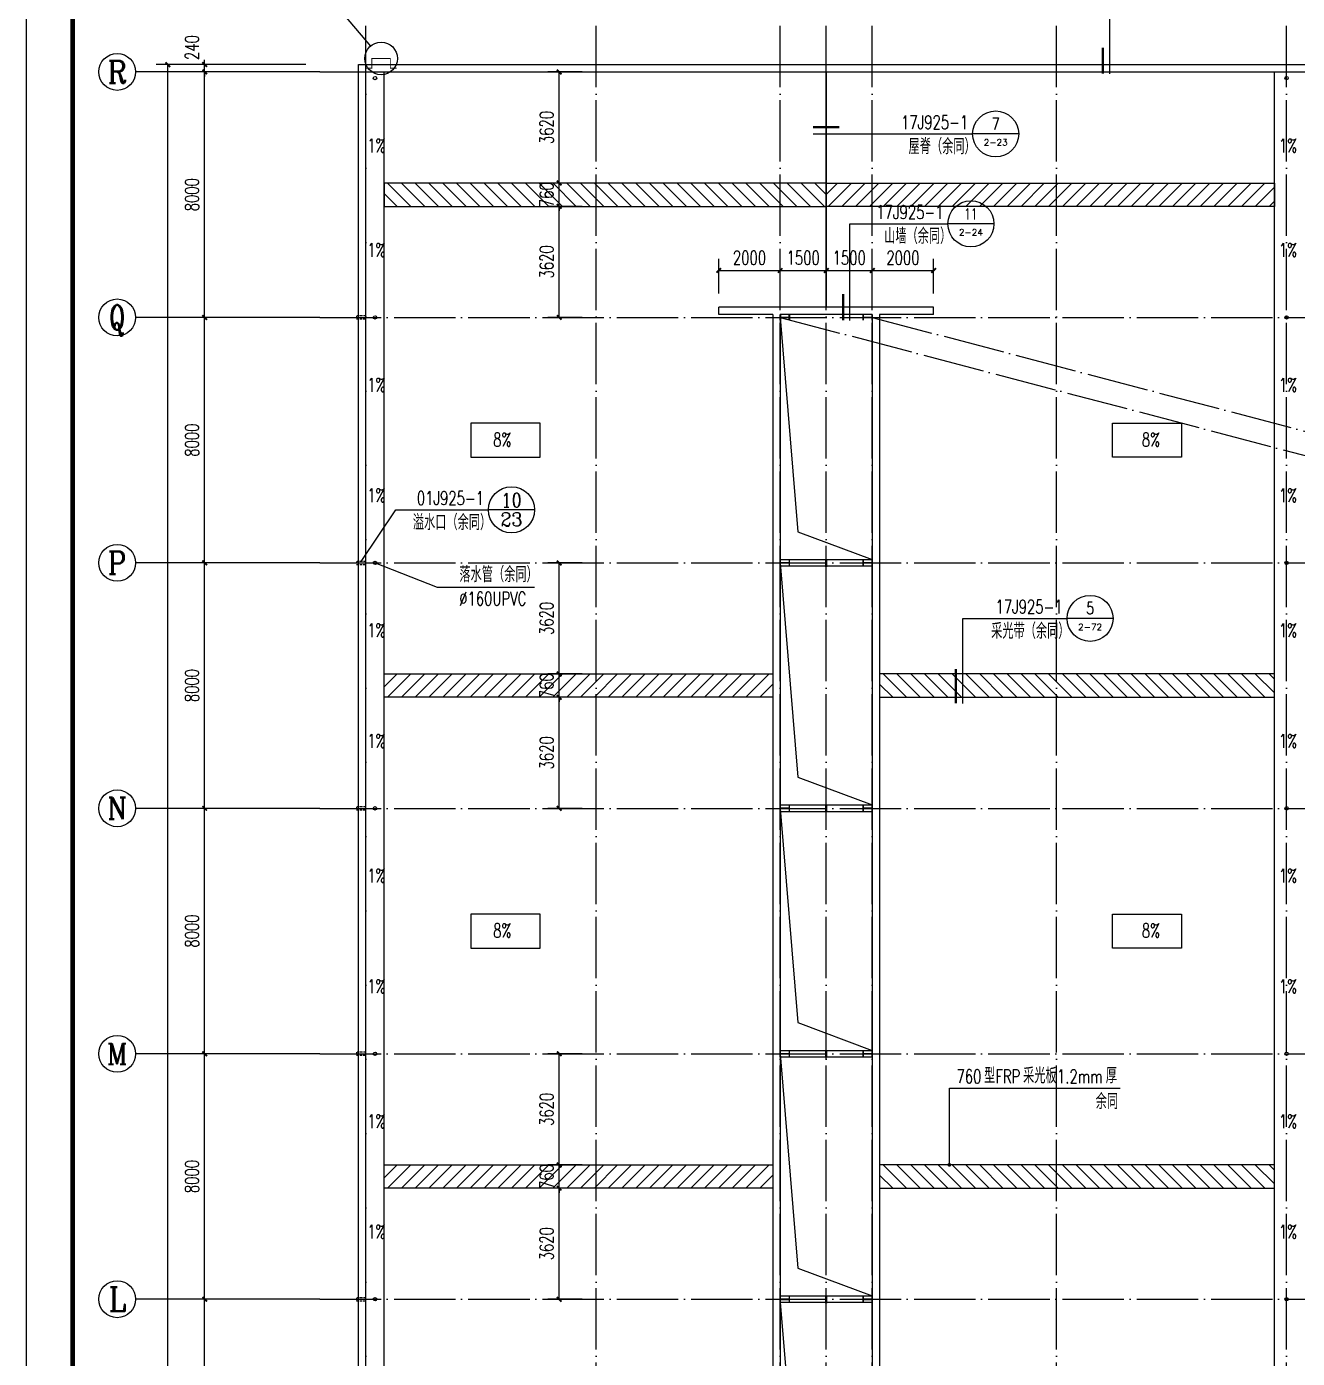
# Model space of a CAD drawing. Extents: x 14591016 to 15383666, y -730593 to -510197.
# Drawn here: x 14869616 to 14911015, y -628569 to -585166 of the extents above; entities that cross this region are included whole.
import ezdxf
from ezdxf.enums import TextEntityAlignment as Align

# ---------------------------------------------------------------- set-up
doc = ezdxf.new("R2010")
doc.units = 0
doc.header["$LTSCALE"] = 1000
doc.header["$MEASUREMENT"] = 0
doc.linetypes.add('DASH', pattern=[0.35, 0.25, -0.1])
doc.linetypes.add('DOTE', pattern=[2.42, 2, -0.2, 0.02, -0.2])
for name, color, linetype in [('AXIS', 3, 'Continuous'), ('AXIS_TEXT', 7, 'Continuous'), ('COLUMN', 2, 'Continuous'), ('DIM_IDEN', 3, 'Continuous'), ('DIM_LEAD', 3, 'Continuous'), ('DIM_SYMB', 3, 'Continuous'), ('DOTE', 1, 'DOTE'), ('PUB_DIM', 3, 'Continuous'), ('PUB_TEXT', 7, 'Continuous'), ('TK', 4, 'Continuous'), ('WALL-PARAPET', 6, 'Continuous'), ('采光带', 4, 'Continuous'), ('雨水管', 4, 'Continuous')]:
    doc.layers.add(name, color=color, linetype=linetype)
doc.styles.add('_TCH_AXIS', font='COMPLEX', dxfattribs={"bigfont": 'GBCBIG'})
doc.styles.add('_TCH_DIM', font='SIMPLEX', dxfattribs={"bigfont": 'GBCBIG'})
doc.styles.add('_TCH_DIM_T3', font='SIMPLEX', dxfattribs={"width": 0.705882, "bigfont": 'GBCBIG'})
doc.styles.add('_TCH_LABEL', font='COMPLEX', dxfattribs={"bigfont": 'GBCBIG'})
doc.styles.add('COMPLEX', font='COMPLEX')
doc.dimstyles.new('_TCH_ARCH&&150', dxfattribs={"dimtxt": 446.25, "dimasz": 150, "dimexe": 375, "dimexo": 450, "dimgap": 189.375, "dimtad": 1, "dimdec": 0, "dimzin": 0, "dimdsep": 46, "dimtxsty": '_TCH_DIM_T3', "dimblk": 'ARCHTICK', "dimcen": 0.09, "dimclrt": 7, "dimazin": 2, "dimtfac": 1, "dimtdec": 0, "dimtix": 1, "dimtmove": 2, "dimatfit": 3, "dimfxl": 0, "dimtolj": 1, "dimtzin": 0, "dimarcsym": 0})

# ---------------------------------------------------------------- blocks, each defined once
blk = doc.blocks.new('A$C0FCD69EC')
at = {"layer": 'COLUMN'}
blk.add_hatch(color=256, dxfattribs=at).paths.add_polyline_path([(300, 180), (294, 180), (294, 94), (6, 94), (6, 180), (0, 180), (0, 0), (6, 0), (6, 86), (294, 86), (294, 0), (300, 0)])
blk.add_lwpolyline([(300, 0), (294, 0), (294, 86), (6, 86), (6, 0), (0, 0), (0, 180), (6, 180), (6, 94), (294, 94), (294, 180), (300, 180)], close=True, dxfattribs=at)
blk = doc.blocks.new('A$C22C4548D')
blk.add_line((0, 10), (300, 10))
blk.add_lwpolyline([(30, 20), (270, 20), (270, 0), (30, 0)], close=True)
blk = doc.blocks.new('GeYuanFrame_38861532', base_point=(20.09, 4.53))
at = {"layer": 'TK'}
blk.add_lwpolyline([(20.09, 4.53), (20.09, 598.53), (1071.09, 598.53), (1071.09, 4.53)], close=True, dxfattribs=at)
at = {"layer": 'TK', "const_width": 1}
blk.add_lwpolyline([(45.09, 588.53), (1061.09, 588.53), (1061.09, 14.53), (45.09, 14.53)], close=True, dxfattribs=at)
blk = doc.blocks.new('_AXISO')
blk.add_circle((0, 0), 0.5)
at = {"layer": 'AXIS_TEXT', "style": 'COMPLEX', "width": 1.041667}
blk.add_attdef('A', text='', height=0.56, dxfattribs=at).set_placement((-0.25, -0.28), (0.25, -0.28), align=Align.FIT)
blk = doc.blocks.new('_ArchTick')
at = {"color": 0, "linetype": 'ByBlock', "const_width": 0.4}
blk.add_lwpolyline([(-0.5, -0.5), (0.5, 0.5)], dxfattribs=at)
blk = doc.blocks.new('*D196')
at = {"layer": 'AXIS', "color": 0, "lineweight": -2}
for p, q in [((14878716, -586403), (14873841, -586403)), ((14874216, -706883), (14874216, -586403)), ((14878716, -706883), (14873841, -706883))]:
    blk.add_line(p, q, dxfattribs=at)
at = {"layer": 'Defpoints', "color": 0}
for p in [(14874216, -586403), (14879166, -586403), (14879166, -706883)]:
    blk.add_point(p, dxfattribs=at)
at = {"layer": 'AXIS', "color": 0, "lineweight": -2, "xscale": 150, "yscale": 150, "zscale": 150}
for p, rotation in [((14874216, -586403), 90), ((14874216, -706883), 270)]:
    blk.add_blockref('_ArchTick', p, dxfattribs=dict(at, rotation=rotation))
at = {"layer": 'AXIS', "color": 7, "insert": (14873804, -646643), "char_height": 446.2, "attachment_point": 5, "rotation": 90, "style": '_TCH_DIM_T3'}
blk.add_mtext('\\A1;120480', dxfattribs=at)
blk = doc.blocks.new('*D207')
at = {"layer": 'AXIS', "color": 0, "lineweight": -2}
for p, q in [((14878716, -626643), (14875041, -626643)), ((14875416, -634643), (14875416, -626643)), ((14878716, -634643), (14875041, -634643))]:
    blk.add_line(p, q, dxfattribs=at)
at = {"layer": 'Defpoints', "color": 0}
for p in [(14875416, -626643), (14879166, -626643), (14879166, -634643)]:
    blk.add_point(p, dxfattribs=at)
at = {"layer": 'AXIS', "color": 0, "lineweight": -2, "xscale": 150, "yscale": 150, "zscale": 150}
for p, rotation in [((14875416, -626643), 90), ((14875416, -634643), 270)]:
    blk.add_blockref('_ArchTick', p, dxfattribs=dict(at, rotation=rotation))
at = {"layer": 'AXIS', "color": 7, "insert": (14875004, -630643), "char_height": 446.2, "attachment_point": 5, "rotation": 90, "style": '_TCH_DIM_T3'}
blk.add_mtext('\\A1;8000', dxfattribs=at)
blk = doc.blocks.new('*D208')
at = {"layer": 'AXIS', "color": 0, "lineweight": -2}
for p, q in [((14878716, -618643), (14875041, -618643)), ((14875416, -626643), (14875416, -618643)), ((14878716, -626643), (14875041, -626643))]:
    blk.add_line(p, q, dxfattribs=at)
at = {"layer": 'Defpoints', "color": 0}
for p in [(14875416, -618643), (14879166, -618643), (14879166, -626643)]:
    blk.add_point(p, dxfattribs=at)
at = {"layer": 'AXIS', "color": 0, "lineweight": -2, "xscale": 150, "yscale": 150, "zscale": 150}
for p, rotation in [((14875416, -618643), 90), ((14875416, -626643), 270)]:
    blk.add_blockref('_ArchTick', p, dxfattribs=dict(at, rotation=rotation))
at = {"layer": 'AXIS', "color": 7, "insert": (14875004, -622643), "char_height": 446.2, "attachment_point": 5, "rotation": 90, "style": '_TCH_DIM_T3'}
blk.add_mtext('\\A1;8000', dxfattribs=at)
blk = doc.blocks.new('*D209')
at = {"layer": 'AXIS', "color": 0, "lineweight": -2}
for p, q in [((14878716, -610643), (14875041, -610643)), ((14875416, -618643), (14875416, -610643)), ((14878716, -618643), (14875041, -618643))]:
    blk.add_line(p, q, dxfattribs=at)
at = {"layer": 'Defpoints', "color": 0}
for p in [(14875416, -610643), (14879166, -610643), (14879166, -618643)]:
    blk.add_point(p, dxfattribs=at)
at = {"layer": 'AXIS', "color": 0, "lineweight": -2, "xscale": 150, "yscale": 150, "zscale": 150}
for p, rotation in [((14875416, -610643), 90), ((14875416, -618643), 270)]:
    blk.add_blockref('_ArchTick', p, dxfattribs=dict(at, rotation=rotation))
at = {"layer": 'AXIS', "color": 7, "insert": (14875004, -614643), "char_height": 446.2, "attachment_point": 5, "rotation": 90, "style": '_TCH_DIM_T3'}
blk.add_mtext('\\A1;8000', dxfattribs=at)
blk = doc.blocks.new('*D210')
at = {"layer": 'AXIS', "color": 0, "lineweight": -2}
for p, q in [((14878716, -602643), (14875041, -602643)), ((14875416, -610643), (14875416, -602643)), ((14878716, -610643), (14875041, -610643))]:
    blk.add_line(p, q, dxfattribs=at)
at = {"layer": 'Defpoints', "color": 0}
for p in [(14875416, -602643), (14879166, -602643), (14879166, -610643)]:
    blk.add_point(p, dxfattribs=at)
at = {"layer": 'AXIS', "color": 0, "lineweight": -2, "xscale": 150, "yscale": 150, "zscale": 150}
for p, rotation in [((14875416, -602643), 90), ((14875416, -610643), 270)]:
    blk.add_blockref('_ArchTick', p, dxfattribs=dict(at, rotation=rotation))
at = {"layer": 'AXIS', "color": 7, "insert": (14875004, -606643), "char_height": 446.2, "attachment_point": 5, "rotation": 90, "style": '_TCH_DIM_T3'}
blk.add_mtext('\\A1;8000', dxfattribs=at)
blk = doc.blocks.new('*D211')
at = {"layer": 'AXIS', "color": 0, "lineweight": -2}
for p, q in [((14878716, -594643), (14875041, -594643)), ((14875416, -602643), (14875416, -594643)), ((14878716, -602643), (14875041, -602643))]:
    blk.add_line(p, q, dxfattribs=at)
at = {"layer": 'Defpoints', "color": 0}
for p in [(14875416, -594643), (14879166, -594643), (14879166, -602643)]:
    blk.add_point(p, dxfattribs=at)
at = {"layer": 'AXIS', "color": 0, "lineweight": -2, "xscale": 150, "yscale": 150, "zscale": 150}
for p, rotation in [((14875416, -594643), 90), ((14875416, -602643), 270)]:
    blk.add_blockref('_ArchTick', p, dxfattribs=dict(at, rotation=rotation))
at = {"layer": 'AXIS', "color": 7, "insert": (14875004, -598643), "char_height": 446.2, "attachment_point": 5, "rotation": 90, "style": '_TCH_DIM_T3'}
blk.add_mtext('\\A1;8000', dxfattribs=at)
blk = doc.blocks.new('*D212')
at = {"layer": 'AXIS', "color": 0, "lineweight": -2}
for p, q in [((14878716, -586643), (14875041, -586643)), ((14875416, -594643), (14875416, -586643)), ((14878716, -594643), (14875041, -594643))]:
    blk.add_line(p, q, dxfattribs=at)
at = {"layer": 'Defpoints', "color": 0}
for p in [(14875416, -586643), (14879166, -586643), (14879166, -594643)]:
    blk.add_point(p, dxfattribs=at)
at = {"layer": 'AXIS', "color": 0, "lineweight": -2, "xscale": 150, "yscale": 150, "zscale": 150}
for p, rotation in [((14875416, -586643), 90), ((14875416, -594643), 270)]:
    blk.add_blockref('_ArchTick', p, dxfattribs=dict(at, rotation=rotation))
at = {"layer": 'AXIS', "color": 7, "insert": (14875004, -590643), "char_height": 446.2, "attachment_point": 5, "rotation": 90, "style": '_TCH_DIM_T3'}
blk.add_mtext('\\A1;8000', dxfattribs=at)
blk = doc.blocks.new('*D213')
at = {"layer": 'AXIS', "color": 0, "lineweight": -2}
for p, q in [((14875416, -586403), (14875416, -586253)), ((14878716, -586403), (14875041, -586403)), ((14878716, -586643), (14875041, -586643)), ((14875416, -586643), (14875416, -586403)), ((14875416, -586643), (14875416, -586793))]:
    blk.add_line(p, q, dxfattribs=at)
at = {"layer": 'Defpoints', "color": 0}
for p in [(14875416, -586403), (14879166, -586403), (14879166, -586643)]:
    blk.add_point(p, dxfattribs=at)
at = {"layer": 'AXIS', "color": 0, "lineweight": -2, "xscale": 150, "yscale": 150, "zscale": 150}
for p, rotation in [((14875416, -586403), 270), ((14875416, -586643), 90)]:
    blk.add_blockref('_ArchTick', p, dxfattribs=dict(at, rotation=rotation))
at = {"layer": 'AXIS', "color": 7, "insert": (14875004, -585848), "char_height": 446.2, "attachment_point": 5, "rotation": 90, "style": '_TCH_DIM_T3'}
blk.add_mtext('\\A1;240', dxfattribs=at)
blk = doc.blocks.new('*D558')
at = {"layer": 'Defpoints', "color": 0}
for p in [(14886966, -623023), (14888166, -623023), (14888166, -626643)]:
    blk.add_point(p, dxfattribs=at)
at = {"layer": 'PUB_DIM', "color": 0, "lineweight": -2}
for p, q in [((14887716, -623023), (14886591, -623023)), ((14886966, -626643), (14886966, -623023)), ((14887716, -626643), (14886591, -626643))]:
    blk.add_line(p, q, dxfattribs=at)
at = {"layer": 'PUB_DIM', "color": 0, "lineweight": -2, "xscale": 150, "yscale": 150, "zscale": 150}
for p, rotation in [((14886966, -623023), 90), ((14886966, -626643), 270)]:
    blk.add_blockref('_ArchTick', p, dxfattribs=dict(at, rotation=rotation))
at = {"layer": 'PUB_DIM', "color": 7, "insert": (14886554, -624833), "char_height": 446.2, "attachment_point": 5, "rotation": 90, "style": '_TCH_DIM_T3'}
blk.add_mtext('\\A1;3620', dxfattribs=at)
blk = doc.blocks.new('*D559')
at = {"layer": 'Defpoints', "color": 0}
for p in [(14886966, -622263), (14888166, -622263), (14888166, -623023)]:
    blk.add_point(p, dxfattribs=at)
at = {"layer": 'PUB_DIM', "color": 0, "lineweight": -2}
for p, q in [((14887716, -622263), (14886591, -622263)), ((14886966, -622263), (14886966, -622113)), ((14886966, -623023), (14886966, -622263)), ((14887716, -623023), (14886591, -623023)), ((14886966, -623023), (14886966, -623173))]:
    blk.add_line(p, q, dxfattribs=at)
at = {"layer": 'PUB_DIM', "color": 0, "lineweight": -2, "xscale": 150, "yscale": 150, "zscale": 150}
for p, rotation in [((14886966, -622263), 270), ((14886966, -623023), 90)]:
    blk.add_blockref('_ArchTick', p, dxfattribs=dict(at, rotation=rotation))
at = {"layer": 'PUB_DIM', "color": 7, "insert": (14886554, -622643), "char_height": 446.2, "attachment_point": 5, "rotation": 90, "style": '_TCH_DIM_T3'}
blk.add_mtext('\\A1;760', dxfattribs=at)
blk = doc.blocks.new('*D560')
at = {"layer": 'Defpoints', "color": 0}
for p in [(14886966, -618643), (14888166, -618643), (14888166, -622263)]:
    blk.add_point(p, dxfattribs=at)
at = {"layer": 'PUB_DIM', "color": 0, "lineweight": -2}
for p, q in [((14887716, -618643), (14886591, -618643)), ((14886966, -622263), (14886966, -618643)), ((14887716, -622263), (14886591, -622263))]:
    blk.add_line(p, q, dxfattribs=at)
at = {"layer": 'PUB_DIM', "color": 0, "lineweight": -2, "xscale": 150, "yscale": 150, "zscale": 150}
for p, rotation in [((14886966, -618643), 90), ((14886966, -622263), 270)]:
    blk.add_blockref('_ArchTick', p, dxfattribs=dict(at, rotation=rotation))
at = {"layer": 'PUB_DIM', "color": 7, "insert": (14886554, -620453), "char_height": 446.2, "attachment_point": 5, "rotation": 90, "style": '_TCH_DIM_T3'}
blk.add_mtext('\\A1;3620', dxfattribs=at)
blk = doc.blocks.new('*D561')
at = {"layer": 'Defpoints', "color": 0}
for p in [(14886966, -607023), (14888166, -607023), (14888166, -610643)]:
    blk.add_point(p, dxfattribs=at)
at = {"layer": 'PUB_DIM', "color": 0, "lineweight": -2}
for p, q in [((14887716, -607023), (14886591, -607023)), ((14886966, -610643), (14886966, -607023)), ((14887716, -610643), (14886591, -610643))]:
    blk.add_line(p, q, dxfattribs=at)
at = {"layer": 'PUB_DIM', "color": 0, "lineweight": -2, "xscale": 150, "yscale": 150, "zscale": 150}
for p, rotation in [((14886966, -607023), 90), ((14886966, -610643), 270)]:
    blk.add_blockref('_ArchTick', p, dxfattribs=dict(at, rotation=rotation))
at = {"layer": 'PUB_DIM', "color": 7, "insert": (14886554, -608833), "char_height": 446.2, "attachment_point": 5, "rotation": 90, "style": '_TCH_DIM_T3'}
blk.add_mtext('\\A1;3620', dxfattribs=at)
blk = doc.blocks.new('*D562')
at = {"layer": 'Defpoints', "color": 0}
for p in [(14886966, -606263), (14888166, -606263), (14888166, -607023)]:
    blk.add_point(p, dxfattribs=at)
at = {"layer": 'PUB_DIM', "color": 0, "lineweight": -2}
for p, q in [((14887716, -606263), (14886591, -606263)), ((14886966, -606263), (14886966, -606113)), ((14886966, -607023), (14886966, -606263)), ((14887716, -607023), (14886591, -607023)), ((14886966, -607023), (14886966, -607173))]:
    blk.add_line(p, q, dxfattribs=at)
at = {"layer": 'PUB_DIM', "color": 0, "lineweight": -2, "xscale": 150, "yscale": 150, "zscale": 150}
for p, rotation in [((14886966, -606263), 270), ((14886966, -607023), 90)]:
    blk.add_blockref('_ArchTick', p, dxfattribs=dict(at, rotation=rotation))
at = {"layer": 'PUB_DIM', "color": 7, "insert": (14886554, -606643), "char_height": 446.2, "attachment_point": 5, "rotation": 90, "style": '_TCH_DIM_T3'}
blk.add_mtext('\\A1;760', dxfattribs=at)
blk = doc.blocks.new('*D563')
at = {"layer": 'Defpoints', "color": 0}
for p in [(14886966, -602643), (14888166, -602643), (14888166, -606263)]:
    blk.add_point(p, dxfattribs=at)
at = {"layer": 'PUB_DIM', "color": 0, "lineweight": -2}
for p, q in [((14887716, -602643), (14886591, -602643)), ((14886966, -606263), (14886966, -602643)), ((14887716, -606263), (14886591, -606263))]:
    blk.add_line(p, q, dxfattribs=at)
at = {"layer": 'PUB_DIM', "color": 0, "lineweight": -2, "xscale": 150, "yscale": 150, "zscale": 150}
for p, rotation in [((14886966, -602643), 90), ((14886966, -606263), 270)]:
    blk.add_blockref('_ArchTick', p, dxfattribs=dict(at, rotation=rotation))
at = {"layer": 'PUB_DIM', "color": 7, "insert": (14886554, -604453), "char_height": 446.2, "attachment_point": 5, "rotation": 90, "style": '_TCH_DIM_T3'}
blk.add_mtext('\\A1;3620', dxfattribs=at)
blk = doc.blocks.new('*D564')
at = {"layer": 'Defpoints', "color": 0}
for p in [(14886966, -591023), (14888166, -591023), (14888166, -594643)]:
    blk.add_point(p, dxfattribs=at)
at = {"layer": 'PUB_DIM', "color": 0, "lineweight": -2}
for p, q in [((14887716, -591023), (14886591, -591023)), ((14886966, -594643), (14886966, -591023)), ((14887716, -594643), (14886591, -594643))]:
    blk.add_line(p, q, dxfattribs=at)
at = {"layer": 'PUB_DIM', "color": 0, "lineweight": -2, "xscale": 150, "yscale": 150, "zscale": 150}
for p, rotation in [((14886966, -591023), 90), ((14886966, -594643), 270)]:
    blk.add_blockref('_ArchTick', p, dxfattribs=dict(at, rotation=rotation))
at = {"layer": 'PUB_DIM', "color": 7, "insert": (14886554, -592833), "char_height": 446.2, "attachment_point": 5, "rotation": 90, "style": '_TCH_DIM_T3'}
blk.add_mtext('\\A1;3620', dxfattribs=at)
blk = doc.blocks.new('*D565')
at = {"layer": 'Defpoints', "color": 0}
for p in [(14886966, -590263), (14888166, -590263), (14888166, -591023)]:
    blk.add_point(p, dxfattribs=at)
at = {"layer": 'PUB_DIM', "color": 0, "lineweight": -2}
for p, q in [((14887716, -590263), (14886591, -590263)), ((14886966, -590263), (14886966, -590113)), ((14886966, -591023), (14886966, -590263)), ((14887716, -591023), (14886591, -591023)), ((14886966, -591023), (14886966, -591173))]:
    blk.add_line(p, q, dxfattribs=at)
at = {"layer": 'PUB_DIM', "color": 0, "lineweight": -2, "xscale": 150, "yscale": 150, "zscale": 150}
for p, rotation in [((14886966, -590263), 270), ((14886966, -591023), 90)]:
    blk.add_blockref('_ArchTick', p, dxfattribs=dict(at, rotation=rotation))
at = {"layer": 'PUB_DIM', "color": 7, "insert": (14886554, -590643), "char_height": 446.2, "attachment_point": 5, "rotation": 90, "style": '_TCH_DIM_T3'}
blk.add_mtext('\\A1;760', dxfattribs=at)
blk = doc.blocks.new('*D566')
at = {"layer": 'Defpoints', "color": 0}
for p in [(14886966, -586643), (14888166, -586643), (14888166, -590263)]:
    blk.add_point(p, dxfattribs=at)
at = {"layer": 'PUB_DIM', "color": 0, "lineweight": -2}
for p, q in [((14887716, -586643), (14886591, -586643)), ((14886966, -590263), (14886966, -586643)), ((14887716, -590263), (14886591, -590263))]:
    blk.add_line(p, q, dxfattribs=at)
at = {"layer": 'PUB_DIM', "color": 0, "lineweight": -2, "xscale": 150, "yscale": 150, "zscale": 150}
for p, rotation in [((14886966, -586643), 90), ((14886966, -590263), 270)]:
    blk.add_blockref('_ArchTick', p, dxfattribs=dict(at, rotation=rotation))
at = {"layer": 'PUB_DIM', "color": 7, "insert": (14886554, -588453), "char_height": 446.2, "attachment_point": 5, "rotation": 90, "style": '_TCH_DIM_T3'}
blk.add_mtext('\\A1;3620', dxfattribs=at)
blk = doc.blocks.new('*D599')
at = {"layer": 'Defpoints', "color": 0}
for p in [(14894166, -593113), (14892166, -594313), (14894166, -594313)]:
    blk.add_point(p, dxfattribs=at)
at = {"layer": 'PUB_DIM', "color": 0, "lineweight": -2}
for p, q in [((14892166, -593863), (14892166, -592738)), ((14894166, -593863), (14894166, -592738)), ((14892166, -593113), (14894166, -593113))]:
    blk.add_line(p, q, dxfattribs=at)
at = {"layer": 'PUB_DIM', "color": 0, "lineweight": -2, "xscale": 150, "yscale": 150, "zscale": 150, "rotation": 180}
blk.add_blockref('_ArchTick', (14892166, -593113), dxfattribs=at)
at = {"layer": 'PUB_DIM', "color": 0, "lineweight": -2, "xscale": 150, "yscale": 150, "zscale": 150}
blk.add_blockref('_ArchTick', (14894166, -593113), dxfattribs=at)
at = {"layer": 'PUB_DIM', "color": 7, "insert": (14893166, -592700), "char_height": 446.2, "attachment_point": 5, "style": '_TCH_DIM_T3'}
blk.add_mtext('\\A1;2000', dxfattribs=at)
blk = doc.blocks.new('*D600')
at = {"layer": 'Defpoints', "color": 0}
for p in [(14895666, -593113), (14894166, -594313), (14895666, -594313)]:
    blk.add_point(p, dxfattribs=at)
at = {"layer": 'PUB_DIM', "color": 0, "lineweight": -2}
for p, q in [((14894166, -593863), (14894166, -592738)), ((14895666, -593863), (14895666, -592738)), ((14894166, -593113), (14895666, -593113))]:
    blk.add_line(p, q, dxfattribs=at)
at = {"layer": 'PUB_DIM', "color": 0, "lineweight": -2, "xscale": 150, "yscale": 150, "zscale": 150, "rotation": 180}
blk.add_blockref('_ArchTick', (14894166, -593113), dxfattribs=at)
at = {"layer": 'PUB_DIM', "color": 0, "lineweight": -2, "xscale": 150, "yscale": 150, "zscale": 150}
blk.add_blockref('_ArchTick', (14895666, -593113), dxfattribs=at)
at = {"layer": 'PUB_DIM', "color": 7, "insert": (14894916, -592700), "char_height": 446.2, "attachment_point": 5, "style": '_TCH_DIM_T3'}
blk.add_mtext('\\A1;1500', dxfattribs=at)
blk = doc.blocks.new('*D601')
at = {"layer": 'Defpoints', "color": 0}
for p in [(14897166, -593113), (14895666, -594313), (14897166, -594313)]:
    blk.add_point(p, dxfattribs=at)
at = {"layer": 'PUB_DIM', "color": 0, "lineweight": -2}
for p, q in [((14895666, -593863), (14895666, -592738)), ((14897166, -593863), (14897166, -592738)), ((14895666, -593113), (14897166, -593113))]:
    blk.add_line(p, q, dxfattribs=at)
at = {"layer": 'PUB_DIM', "color": 0, "lineweight": -2, "xscale": 150, "yscale": 150, "zscale": 150, "rotation": 180}
blk.add_blockref('_ArchTick', (14895666, -593113), dxfattribs=at)
at = {"layer": 'PUB_DIM', "color": 0, "lineweight": -2, "xscale": 150, "yscale": 150, "zscale": 150}
blk.add_blockref('_ArchTick', (14897166, -593113), dxfattribs=at)
at = {"layer": 'PUB_DIM', "color": 7, "insert": (14896416, -592700), "char_height": 446.2, "attachment_point": 5, "style": '_TCH_DIM_T3'}
blk.add_mtext('\\A1;1500', dxfattribs=at)
blk = doc.blocks.new('*D602')
at = {"layer": 'Defpoints', "color": 0}
for p in [(14899166, -593113), (14897166, -594313), (14899166, -594313)]:
    blk.add_point(p, dxfattribs=at)
at = {"layer": 'PUB_DIM', "color": 0, "lineweight": -2}
for p, q in [((14897166, -593863), (14897166, -592738)), ((14899166, -593863), (14899166, -592738)), ((14897166, -593113), (14899166, -593113))]:
    blk.add_line(p, q, dxfattribs=at)
at = {"layer": 'PUB_DIM', "color": 0, "lineweight": -2, "xscale": 150, "yscale": 150, "zscale": 150, "rotation": 180}
blk.add_blockref('_ArchTick', (14897166, -593113), dxfattribs=at)
at = {"layer": 'PUB_DIM', "color": 0, "lineweight": -2, "xscale": 150, "yscale": 150, "zscale": 150}
blk.add_blockref('_ArchTick', (14899166, -593113), dxfattribs=at)
at = {"layer": 'PUB_DIM', "color": 7, "insert": (14898166, -592700), "char_height": 446.2, "attachment_point": 5, "style": '_TCH_DIM_T3'}
blk.add_mtext('\\A1;2000', dxfattribs=at)

msp = doc.modelspace()

# ---------------------------------------------------------------- hatches: boundary and pattern name
at = {"layer": '采光带'}
h = msp.add_hatch(dxfattribs=at)
h.set_pattern_fill('ANSI31', color=250, scale=200, angle=-90, style=0)
h.set_pattern_definition([(135, (14660730.7, -9637241.36), (-224.506403, -224.506403), [])])
h.paths.add_polyline_path([(14895666.1, -590262.5), (14881266.1, -590262.5), (14881266.1, -591022.5), (14895666.1, -591022.5)])
h = msp.add_hatch(dxfattribs=at)
h.set_pattern_fill('ANSI31', color=250, scale=200, angle=-90, style=0)
h.set_pattern_definition([(45, (15130601.58, -9637241.36), (224.506403, -224.506403), [])])
h.paths.add_polyline_path([(14895666.1, -590262.5), (14910266.1, -590262.5), (14910266.1, -591022.5), (14895666.1, -591022.5)])
h = msp.add_hatch(dxfattribs=at)
h.set_pattern_fill('ANSI31', color=250, scale=200, angle=-90, style=0)
h.set_pattern_definition([(225, (14660730.7, 8439956.32), (-224.506403, 224.506403), [])])
h.paths.add_polyline_path([(14893926.1, -607022.5), (14881266.1, -607022.5), (14881266.1, -606262.5), (14893926.1, -606262.5)])
h = msp.add_hatch(dxfattribs=at)
h.set_pattern_fill('ANSI31', color=250, scale=200, angle=-90, style=0)
h.set_pattern_definition([(315, (15130601.58, 8439956.32), (224.506403, 224.506403), [])])
h.paths.add_polyline_path([(14897406.1, -607022.5), (14910266.1, -607022.5), (14910266.1, -606262.5), (14897406.1, -606262.5)])
h = msp.add_hatch(dxfattribs=at)
h.set_pattern_fill('ANSI31', color=250, scale=200, angle=-90, style=0)
h.set_pattern_definition([(225, (14660730.7, 8423956.32), (-224.506403, 224.506403), [])])
h.paths.add_polyline_path([(14893926.1, -623022.5), (14881266.1, -623022.5), (14881266.1, -622262.5), (14893926.1, -622262.5)])
h = msp.add_hatch(dxfattribs=at)
h.set_pattern_fill('ANSI31', color=250, scale=200, angle=-90, style=0)
h.set_pattern_definition([(315, (15130601.58, 8423956.32), (224.506403, 224.506403), [])])
h.paths.add_polyline_path([(14897406.1, -623022.5), (14910266.1, -623022.5), (14910266.1, -622262.5), (14897406.1, -622262.5)])

# ---------------------------------------------------------------- linework, layer by layer
at = {"ltscale": 0.5}
for p, q in [((14881266.1, -706642.5), (14881266.1, -586642.5)), ((14910266.1, -706642.5), (14910266.1, -586642.5))]:
    msp.add_line(p, q, dxfattribs=at)
at = {"const_width": 30}
msp.add_lwpolyline([(14880666.1, -586522.5), (14880866.1, -586522.5), (14880866.1, -586202.5), (14881466.1, -586202.5), (14881466.1, -586522.5), (14881666.1, -586522.5)], dxfattribs=at)
for points in [[(14880426.1, -586402.5), (14940906.1, -586402.5), (14940906.1, -706882.5), (14880426.1, -706882.5)], [(14880666.1, -586642.5), (14940666.1, -586642.5), (14940666.1, -706642.5), (14880666.1, -706642.5)], [(14884086.3, -598088.6), (14884086.3, -599196.4), (14886343.3, -599196.4), (14886343.3, -598088.6)], [(14907246, -598088.6), (14907246, -599196.4), (14904989, -599196.4), (14904989, -598088.6)], [(14897166.1, -602752.5), (14894166.1, -602752.5), (14894166.1, -602532.5), (14897166.1, -602532.5)], [(14897166.1, -610752.5), (14894166.1, -610752.5), (14894166.1, -610532.5), (14897166.1, -610532.5)], [(14884086.3, -614088.6), (14884086.3, -615196.4), (14886343.3, -615196.4), (14886343.3, -614088.6)], [(14907246, -614088.6), (14907246, -615196.4), (14904989, -615196.4), (14904989, -614088.6)], [(14897166.1, -618752.5), (14894166.1, -618752.5), (14894166.1, -618532.5), (14897166.1, -618532.5)], [(14897166.1, -626752.5), (14894166.1, -626752.5), (14894166.1, -626532.5), (14897166.1, -626532.5)]]:
    msp.add_lwpolyline(points, close=True)
at = {"ltscale": 0.5, "const_width": 50}
msp.add_lwpolyline([(14895666.1, -594312.5), (14895666.1, -586642.5)], dxfattribs=at)
at = {"linetype": 'DASH', "ltscale": 0.3}
for points in [[(14880666.1, -594692.5), (14880666.1, -594592.5), (14880366.1, -594592.5), (14880366.1, -594692.5)], [(14880666.1, -602692.5), (14880666.1, -602592.5), (14880366.1, -602592.5), (14880366.1, -602692.5)], [(14880666.1, -610692.5), (14880666.1, -610592.5), (14880366.1, -610592.5), (14880366.1, -610692.5)], [(14880666.1, -618692.5), (14880666.1, -618592.5), (14880366.1, -618592.5), (14880366.1, -618692.5)], [(14880666.1, -626692.5), (14880666.1, -626592.5), (14880366.1, -626592.5), (14880366.1, -626692.5)]]:
    msp.add_lwpolyline(points, close=True, dxfattribs=at)
for points in [[(14894166.1, -594642.5), (14894736.8, -601626.6), (14897166.1, -602532.5)], [(14894166.1, -602642.5), (14894736.8, -609626.6), (14897166.1, -610532.5)], [(14894166.1, -610642.5), (14894736.8, -617626.6), (14897166.1, -618532.5)], [(14894166.1, -618642.5), (14894736.8, -625626.6), (14897166.1, -626532.5)], [(14894166.1, -626752.5), (14894736.8, -633626.6), (14897166.1, -634532.5)]]:
    msp.add_lwpolyline(points)
at = {"layer": 'AXIS'}
for p, q in [((14879166.1, -586642.5), (14873166.1, -586642.5)), ((14879166.1, -594642.5), (14873166.1, -594642.5)), ((14879166.1, -602642.5), (14873166.1, -602642.5)), ((14879166.1, -610642.5), (14873166.1, -610642.5)), ((14879166.1, -618642.5), (14873166.1, -618642.5)), ((14879166.1, -626642.5), (14873166.1, -626642.5))]:
    msp.add_line(p, q, dxfattribs=at)
at = {"layer": 'DIM_IDEN'}
for p, q in [((14904903.5, -586702.5), (14904903.5, -583355)), ((14895238.6, -588663.2), (14897246.1, -588663.2)), ((14897246.1, -588663.2), (14900437, -588663.2)), ((14901937, -588663.2), (14900437, -588663.2)), ((14896439.7, -591592.5), (14899630.6, -591592.5)), ((14896439.7, -594740), (14896439.7, -591592.5)), ((14901130.6, -591592.5), (14899630.6, -591592.5)), ((14900117.9, -604452.5), (14903513.3, -604452.5)), ((14900117.9, -607222.5), (14900117.9, -604452.5)), ((14905013.3, -604452.5), (14903513.3, -604452.5))]:
    msp.add_line(p, q, dxfattribs=at)
at = {"layer": 'DIM_IDEN', "color": 0}
for p, q in [((14880516.1, -602592.5), (14881639, -600913.5)), ((14881639, -600913.5), (14884661.4, -600913.5)), ((14886161.4, -600913.5), (14884661.4, -600913.5))]:
    msp.add_line(p, q, dxfattribs=at)
at = {"layer": 'DIM_IDEN', "const_width": 75}
for points in [[(14904678.5, -586702.5), (14904678.5, -585847.5)], [(14895238.6, -588438.2), (14896093.6, -588438.2)], [(14896214.7, -594740), (14896214.7, -593885)], [(14899892.9, -607222.5), (14899892.9, -606097.5)]]:
    msp.add_lwpolyline(points, dxfattribs=at)
at = {"layer": 'DIM_IDEN'}
for centre in [(14901187, -588663.2), (14900380.6, -591592.5), (14904263.3, -604452.5)]:
    msp.add_circle(centre, 750, dxfattribs=at)
at = {"layer": 'DIM_IDEN', "color": 0}
for centre, radius in [((14885411.4, -600913.5), 750), ((14880516.1, -602592.5), 0)]:
    msp.add_circle(centre, radius, dxfattribs=at)
at = {"layer": 'DIM_LEAD'}
for p, q in [((14880824.5, -585797.1), (14878166.1, -582642.5)), ((14899677.6, -622262.5), (14899677.6, -619762.5)), ((14899677.6, -619762.5), (14905245.2, -619762.5))]:
    msp.add_line(p, q, dxfattribs=at)
at = {"layer": 'DIM_LEAD', "color": 0}
for p, q in [((14880966.1, -602642.5), (14882986.8, -603428.9)), ((14882986.8, -603428.9), (14886161.4, -603428.9))]:
    msp.add_line(p, q, dxfattribs=at)
at = {"layer": 'DIM_LEAD', "const_width": 60}
msp.add_lwpolyline([(14899677.6, -622292.5, 1), (14899677.6, -622232.5, 1)], format="xyb", close=True, dxfattribs=at)
at = {"layer": 'DIM_LEAD'}
msp.add_circle((14881166.1, -586202.5), 530.2, dxfattribs=at)
at = {"layer": 'DIM_SYMB'}
for points in [[(14880966.1, -588660.1, 0, 0, 0), (14880966.1, -587595.2, 120, 0, 0), (14880966.1, -587145.2, 0, 0, 0)], [(14910666.1, -588660.1, 0, 0, 0), (14910666.1, -587595.2, 120, 0, 0), (14910666.1, -587145.2, 0, 0, 0)], [(14880966.1, -592824.9, 0, 0, 0), (14880966.1, -593889.8, 120, 0, 0), (14880966.1, -594339.8, 0, 0, 0)], [(14910666.1, -592824.9, 0, 0, 0), (14910666.1, -593889.8, 120, 0, 0), (14910666.1, -594339.8, 0, 0, 0)], [(14880966.1, -596460.1, 0, 0, 0), (14880966.1, -595395.2, 120, 0, 0), (14880966.1, -594945.2, 0, 0, 0)], [(14910666.1, -596460.1, 0, 0, 0), (14910666.1, -595395.2, 120, 0, 0), (14910666.1, -594945.2, 0, 0, 0)], [(14880966.1, -600824.9, 0, 0, 0), (14880966.1, -601889.8, 120, 0, 0), (14880966.1, -602339.8, 0, 0, 0)], [(14910666.1, -600824.9, 0, 0, 0), (14910666.1, -601889.8, 120, 0, 0), (14910666.1, -602339.8, 0, 0, 0)], [(14880966.1, -604460.1, 0, 0, 0), (14880966.1, -603395.2, 120, 0, 0), (14880966.1, -602945.2, 0, 0, 0)], [(14910666.1, -604460.1, 0, 0, 0), (14910666.1, -603395.2, 120, 0, 0), (14910666.1, -602945.2, 0, 0, 0)], [(14880966.1, -608824.9, 0, 0, 0), (14880966.1, -609889.8, 120, 0, 0), (14880966.1, -610339.8, 0, 0, 0)], [(14910666.1, -608824.9, 0, 0, 0), (14910666.1, -609889.8, 120, 0, 0), (14910666.1, -610339.8, 0, 0, 0)], [(14880966.1, -612460.1, 0, 0, 0), (14880966.1, -611395.2, 120, 0, 0), (14880966.1, -610945.2, 0, 0, 0)], [(14910666.1, -612460.1, 0, 0, 0), (14910666.1, -611395.2, 120, 0, 0), (14910666.1, -610945.2, 0, 0, 0)], [(14880966.1, -616824.9, 0, 0, 0), (14880966.1, -617889.8, 120, 0, 0), (14880966.1, -618339.8, 0, 0, 0)], [(14910666.1, -616824.9, 0, 0, 0), (14910666.1, -617889.8, 120, 0, 0), (14910666.1, -618339.8, 0, 0, 0)], [(14880966.1, -620460.1, 0, 0, 0), (14880966.1, -619395.2, 120, 0, 0), (14880966.1, -618945.2, 0, 0, 0)], [(14910666.1, -620460.1, 0, 0, 0), (14910666.1, -619395.2, 120, 0, 0), (14910666.1, -618945.2, 0, 0, 0)], [(14880966.1, -624824.9, 0, 0, 0), (14880966.1, -625889.8, 120, 0, 0), (14880966.1, -626339.8, 0, 0, 0)], [(14910666.1, -624824.9, 0, 0, 0), (14910666.1, -625889.8, 120, 0, 0), (14910666.1, -626339.8, 0, 0, 0)], [(14880966.1, -628460.1, 0, 0, 0), (14880966.1, -627395.2, 120, 0, 0), (14880966.1, -626945.2, 0, 0, 0)], [(14910666.1, -628460.1, 0, 0, 0), (14910666.1, -627395.2, 120, 0, 0), (14910666.1, -626945.2, 0, 0, 0)]]:
    msp.add_lwpolyline(points, format="xyseb", dxfattribs=at)
at = {"layer": 'DOTE'}
for p, q in [((14880666.1, -708142.5), (14880666.1, -585142.5)), ((14888166.1, -708142.5), (14888166.1, -585142.5)), ((14894166.1, -708142.5), (14894166.1, -585142.5)), ((14895666.1, -708142.5), (14895666.1, -585142.5)), ((14897166.1, -708142.5), (14897166.1, -585142.5)), ((14903166.1, -708142.5), (14903166.1, -585142.5)), ((14910666.1, -708142.5), (14910666.1, -585142.5)), ((14879166.1, -586642.5), (14942166.1, -586642.5)), ((14879166.1, -594642.5), (14942166.1, -594642.5)), ((14894166.1, -594642.5), (14951780.6, -609812.6)), ((14897166.1, -594642.5), (14954780.6, -609812.6)), ((14879166.1, -602642.5), (14942166.1, -602642.5)), ((14879166.1, -610642.5), (14942166.1, -610642.5)), ((14879166.1, -618642.5), (14942166.1, -618642.5)), ((14879166.1, -626642.5), (14942166.1, -626642.5))]:
    msp.add_line(p, q, dxfattribs=at)
at = {"layer": 'PUB_DIM'}
for points in [[(14885837.1, -599004.7, 0, 0, 0), (14884812.1, -599004.7, 120, 0, 0), (14884362.1, -599004.7, 0, 0, 0)], [(14905495.2, -599004.7, 0, 0, 0), (14906520.2, -599004.7, 120, 0, 0), (14906970.2, -599004.7, 0, 0, 0)], [(14885837.1, -615004.7, 0, 0, 0), (14884812.1, -615004.7, 120, 0, 0), (14884362.1, -615004.7, 0, 0, 0)], [(14905495.2, -615004.7, 0, 0, 0), (14906520.2, -615004.7, 120, 0, 0), (14906970.2, -615004.7, 0, 0, 0)]]:
    msp.add_lwpolyline(points, format="xyseb", dxfattribs=at)
at = {"layer": 'WALL-PARAPET'}
for p, q in [((14894166.1, -594312.5), (14892166.1, -594312.5)), ((14892166.1, -594552.5), (14892166.1, -594312.5)), ((14893926.1, -594552.5), (14892166.1, -594552.5)), ((14893926.1, -594552.5), (14893926.1, -698732.5)), ((14897166.1, -594312.5), (14894166.1, -594312.5)), ((14894166.1, -594552.5), (14894166.1, -698732.5)), ((14897166.1, -594552.5), (14894166.1, -594552.5)), ((14899166.1, -594312.5), (14897166.1, -594312.5)), ((14897166.1, -594552.5), (14897166.1, -698732.5)), ((14897406.1, -594552.5), (14897406.1, -698732.5)), ((14899166.1, -594552.5), (14897406.1, -594552.5)), ((14899166.1, -594552.5), (14899166.1, -594312.5))]:
    msp.add_line(p, q, dxfattribs=at)
at = {"layer": '采光带', "color": 4}
for points in [[(14895666.1, -590262.5), (14881266.1, -590262.5), (14881266.1, -591022.5), (14895666.1, -591022.5)], [(14895666.1, -590262.5), (14910266.1, -590262.5), (14910266.1, -591022.5), (14895666.1, -591022.5)], [(14893926.1, -607022.5), (14881266.1, -607022.5), (14881266.1, -606262.5), (14893926.1, -606262.5)], [(14897406.1, -607022.5), (14910266.1, -607022.5), (14910266.1, -606262.5), (14897406.1, -606262.5)], [(14893926.1, -623022.5), (14881266.1, -623022.5), (14881266.1, -622262.5), (14893926.1, -622262.5)], [(14897406.1, -623022.5), (14910266.1, -623022.5), (14910266.1, -622262.5), (14897406.1, -622262.5)]]:
    msp.add_lwpolyline(points, close=True, dxfattribs=at)
at = {"layer": '雨水管'}
for centre in [(14880966.1, -586842.5), (14910666.1, -586842.5), (14880966.1, -594642.5), (14910666.1, -594642.5), (14880966.1, -602642.5), (14910666.1, -602642.5), (14880966.1, -610642.5), (14910666.1, -610642.5), (14880966.1, -618642.5), (14910666.1, -618642.5), (14880966.1, -626642.5), (14910666.1, -626642.5)]:
    msp.add_circle(centre, 55, dxfattribs=at)

# ---------------------------------------------------------------- block references
at = {"xscale": 150, "yscale": 150, "zscale": 150, "rotation": 270}
msp.add_blockref('GeYuanFrame_38861532', (14869616.1, -572942.5), dxfattribs=at)
at = {"rotation": 90}
for p in [(14895676.1, -602796.6), (14895676.1, -610796.6), (14895676.1, -618796.6), (14895676.1, -626796.6)]:
    msp.add_blockref('A$C22C4548D', p, dxfattribs=at)
at = {"layer": 'AXIS'}
ref = msp.add_blockref('_AXISO', (14872566.1, -586642.5), dxfattribs=dict(at, xscale=1200, yscale=1200, zscale=1200))
ref.add_attrib('A', 'R', dxfattribs={"layer": 'AXIS_TEXT', "ltscale": 0.5, "height": 728.9, "style": '_TCH_AXIS'}).set_placement((14872253.8, -587007), (14872878.5, -587007), align=Align.FIT)
ref = msp.add_blockref('_AXISO', (14872566.1, -594642.5), dxfattribs=dict(at, xscale=1200, yscale=1200, zscale=1200))
ref.add_attrib('A', 'Q', dxfattribs={"layer": 'AXIS_TEXT', "ltscale": 0.5, "height": 817.6, "style": '_TCH_AXIS', "width": 0.807692}).set_placement((14872314.6, -595051.3), (14872817.7, -595051.3), align=Align.FIT)
ref = msp.add_blockref('_AXISO', (14872566.1, -602642.5), dxfattribs=dict(at, xscale=1200, yscale=1200, zscale=1200))
ref.add_attrib('A', 'P', dxfattribs={"layer": 'AXIS_TEXT', "ltscale": 0.5, "height": 746.2, "style": '_TCH_AXIS'}).set_placement((14872264.1, -603015.6), (14872868.2, -603015.6), align=Align.FIT)
ref = msp.add_blockref('_AXISO', (14872566.1, -610642.5), dxfattribs=dict(at, xscale=1200, yscale=1200, zscale=1200))
ref.add_attrib('A', 'N', dxfattribs={"layer": 'AXIS_TEXT', "ltscale": 0.5, "height": 711.9, "style": '_TCH_AXIS'}).set_placement((14872244.1, -610998.5), (14872888.2, -610998.5), align=Align.FIT)
ref = msp.add_blockref('_AXISO', (14872566.1, -618642.5), dxfattribs=dict(at, xscale=1200, yscale=1200, zscale=1200))
ref.add_attrib('A', 'M', dxfattribs={"layer": 'AXIS_TEXT', "ltscale": 0.5, "height": 678.8, "style": '_TCH_AXIS'}).set_placement((14872226.7, -618981.9), (14872905.6, -618981.9), align=Align.FIT)
ref = msp.add_blockref('_AXISO', (14872566.1, -626642.5), dxfattribs=dict(at, xscale=1200, yscale=1200, zscale=1200))
ref.add_attrib('A', 'L', dxfattribs={"layer": 'AXIS_TEXT', "ltscale": 0.5, "height": 781.2, "style": '_TCH_AXIS'}).set_placement((14872287.1, -627033.1), (14872845.1, -627033.1), align=Align.FIT)
at = {"layer": 'COLUMN', "rotation": 180}
for p in [(14894466.1, -594552.5), (14897166.1, -594552.5)]:
    msp.add_blockref('A$C0FCD69EC', p, dxfattribs=at)
at = {"layer": 'COLUMN', "xscale": -1}
for p in [(14894466.1, -602732.5), (14897166.1, -602732.5), (14894466.1, -610732.5), (14897166.1, -610732.5), (14894466.1, -618732.5), (14897166.1, -618732.5), (14894466.1, -626732.5), (14897166.1, -626732.5)]:
    msp.add_blockref('A$C0FCD69EC', p, dxfattribs=at)

# ---------------------------------------------------------------- texts
at = {"layer": 'PUB_TEXT', "width": 0.705882}
for s, style, p in [('17J925-1', '_TCH_LABEL', (14898104.5, -588505.7)), ('1%%%', '_TCH_DIM', (14880711.1, -589263.8)), ('1%%%', '_TCH_DIM', (14910411.1, -589263.8)), ('17J925-1', '_TCH_LABEL', (14897298.1, -591435)), ('1%%%', '_TCH_DIM', (14880711.1, -592667.4)), ('1%%%', '_TCH_DIM', (14910411.1, -592667.4)), ('1%%%', '_TCH_DIM', (14880711.1, -597063.9)), ('1%%%', '_TCH_DIM', (14910411.1, -597063.9)), ('8%', '_TCH_DIM', (14884814.6, -598847.2)), ('8%', '_TCH_DIM', (14905947.7, -598847.2)), ('1%%%', '_TCH_DIM', (14880711.1, -600667.4)), ('1%%%', '_TCH_DIM', (14910411.1, -600667.4)), ('%%c160UPVC', '_TCH_DIM', (14883708.9, -604032.6)), ('17J925-1', '_TCH_LABEL', (14901180.8, -604295)), ('1%%%', '_TCH_DIM', (14880711.1, -605063.9)), ('1%%%', '_TCH_DIM', (14910411.1, -605063.9)), ('1%%%', '_TCH_DIM', (14880711.1, -608667.4)), ('1%%%', '_TCH_DIM', (14910411.1, -608667.4)), ('1%%%', '_TCH_DIM', (14880711.1, -613063.9)), ('1%%%', '_TCH_DIM', (14910411.1, -613063.9)), ('8%', '_TCH_DIM', (14884814.6, -614847.2)), ('8%', '_TCH_DIM', (14905947.7, -614847.2)), ('1%%%', '_TCH_DIM', (14880711.1, -616667.4)), ('1%%%', '_TCH_DIM', (14910411.1, -616667.4)), ('760', '_TCH_DIM', (14899910.5, -619605)), ('FRP', '_TCH_DIM', (14901179.1, -619605)), ('1.2mm', '_TCH_DIM', (14903184.9, -619605)), ('1%%%', '_TCH_DIM', (14880711.1, -621063.9)), ('1%%%', '_TCH_DIM', (14910411.1, -621063.9)), ('1%%%', '_TCH_DIM', (14880711.1, -624667.4)), ('1%%%', '_TCH_DIM', (14910411.1, -624667.4))]:
    msp.add_text(s, height=446.25, dxfattribs=dict(at, style=style)).set_placement(p)
at = {"layer": 'PUB_TEXT', "style": '_TCH_LABEL'}
for s, height, p, p2 in [('7', 391.5, (14901056.5, -588524.4), (14901317.5, -588524.4)), ('2-23', 204.59, (14900797.3, -589042.3), (14901576.7, -589042.3)), ('11', 359.79, (14900166.4, -591448.9), (14900594.7, -591448.9)), ('2-24', 202.68, (14899989.7, -591970.2), (14900771.5, -591970.2)), ('5', 391.5, (14904132.8, -604313.7), (14904393.8, -604313.7)), ('2-72', 204.59, (14903873.7, -604831.6), (14904653, -604831.6))]:
    msp.add_text(s, height=height, dxfattribs=at).set_placement(p, p2, align=Align.FIT)
at = {"layer": 'PUB_TEXT'}
for s, height, style, p in [('屋脊（余同）', 506.38, '_TCH_LABEL', (14898348.7, -589323.1)), ('山墙（余同）', 506.38, '_TCH_LABEL', (14897553.4, -592244.4)), ('落水管（余同）', 506.38, '_TCH_DIM', (14883715.6, -603271.4)), ('采光带（余同）', 506.38, '_TCH_LABEL', (14901039.6, -605116.4)), ('型', 506.4, '_TCH_DIM', (14900810.5, -619605)), ('采光板', 506.38, '_TCH_DIM', (14902079.1, -619605)), ('厚', 506.4, '_TCH_DIM', (14904774.9, -619605)), ('余同', 506.38, '_TCH_DIM', (14904445.4, -620445))]:
    msp.add_text(s, height=height, dxfattribs=dict(at, style=style)).set_placement(p)
at = {"layer": 'PUB_TEXT', "color": 0, "style": '_TCH_LABEL', "width": 0.705882}
msp.add_text('01J925-1', height=446.25, dxfattribs=at).set_placement((14882328.9, -600756))
at = {"layer": 'PUB_TEXT', "color": 0, "style": '_TCH_LABEL'}
for s, height, p, p2 in [('10', 452.94, (14885077.1, -600826.2), (14885745.7, -600826.2)), ('23', 439.31, (14885055.8, -601441.3), (14885767, -601441.3))]:
    msp.add_text(s, height=height, dxfattribs=at).set_placement(p, p2, align=Align.FIT)
msp.add_text('溢水口（余同）', height=506.38, dxfattribs=at).set_placement((14882198.9, -601573.4))

# ---------------------------------------------------------------- dimensions: what is measured, and where the dimension line sits
at = {"layer": 'AXIS'}
dim = msp.add_linear_dim(base=(14875416.1, -586402.5), p1=(14879166.1, -586642.5), p2=(14879166.1, -586402.5), angle=90, text='240', dimstyle='_TCH_ARCH&&150', dxfattribs=at)
dim.commit()
dim.dimension.update_dxf_attribs({"geometry": '*D213', "text_midpoint": (14875003.6, -585847.5), "dimtype": 161})
for p1, p2, distance, text, picture, middle in [((14879166.1, -706882.5), (14879166.1, -586402.5), 4950, '120480', '*D196', (14873803.6, -646642.5)), ((14879166.1, -594642.5), (14879166.1, -586642.5), 3750, '8000', '*D212', (14875003.6, -590642.5)), ((14879166.1, -602642.5), (14879166.1, -594642.5), 3750, '8000', '*D211', (14875003.6, -598642.5)), ((14879166.1, -610642.5), (14879166.1, -602642.5), 3750, '8000', '*D210', (14875003.6, -606642.5)), ((14879166.1, -618642.5), (14879166.1, -610642.5), 3750, '8000', '*D209', (14875003.6, -614642.5)), ((14879166.1, -626642.5), (14879166.1, -618642.5), 3750, '8000', '*D208', (14875003.6, -622642.5)), ((14879166.1, -634642.5), (14879166.1, -626642.5), 3750, '8000', '*D207', (14875003.6, -630642.5))]:
    dim = msp.add_aligned_dim(p1=p1, p2=p2, distance=distance, text=text, dimstyle='_TCH_ARCH&&150', dxfattribs=at)
    dim.commit()
    dim.dimension.update_dxf_attribs({"geometry": picture, "text_midpoint": middle})
at = {"layer": 'PUB_DIM'}
for p1, p2, text, picture, middle in [((14888166.1, -590262.5), (14888166.1, -586642.5), '3620', '*D566', (14886553.6, -588452.5)), ((14888166.1, -591022.5), (14888166.1, -590262.5), '760', '*D565', (14886553.6, -590642.5)), ((14888166.1, -594642.5), (14888166.1, -591022.5), '3620', '*D564', (14886553.6, -592832.5)), ((14892166.1, -594312.5), (14894166.1, -594312.5), '2000', '*D599', (14893166.1, -592700)), ((14894166.1, -594312.5), (14895666.1, -594312.5), '1500', '*D600', (14894916.1, -592700)), ((14895666.1, -594312.5), (14897166.1, -594312.5), '1500', '*D601', (14896416.1, -592700)), ((14897166.1, -594312.5), (14899166.1, -594312.5), '2000', '*D602', (14898166.1, -592700)), ((14888166.1, -606262.5), (14888166.1, -602642.5), '3620', '*D563', (14886553.6, -604452.5)), ((14888166.1, -607022.5), (14888166.1, -606262.5), '760', '*D562', (14886553.6, -606642.5)), ((14888166.1, -610642.5), (14888166.1, -607022.5), '3620', '*D561', (14886553.6, -608832.5)), ((14888166.1, -622262.5), (14888166.1, -618642.5), '3620', '*D560', (14886553.6, -620452.5)), ((14888166.1, -623022.5), (14888166.1, -622262.5), '760', '*D559', (14886553.6, -622642.5)), ((14888166.1, -626642.5), (14888166.1, -623022.5), '3620', '*D558', (14886553.6, -624832.5))]:
    dim = msp.add_aligned_dim(p1=p1, p2=p2, distance=1200, text=text, dimstyle='_TCH_ARCH&&150', dxfattribs=at)
    dim.commit()
    dim.dimension.update_dxf_attribs({"geometry": picture, "text_midpoint": middle})

doc.saveas('drawing.dxf')
